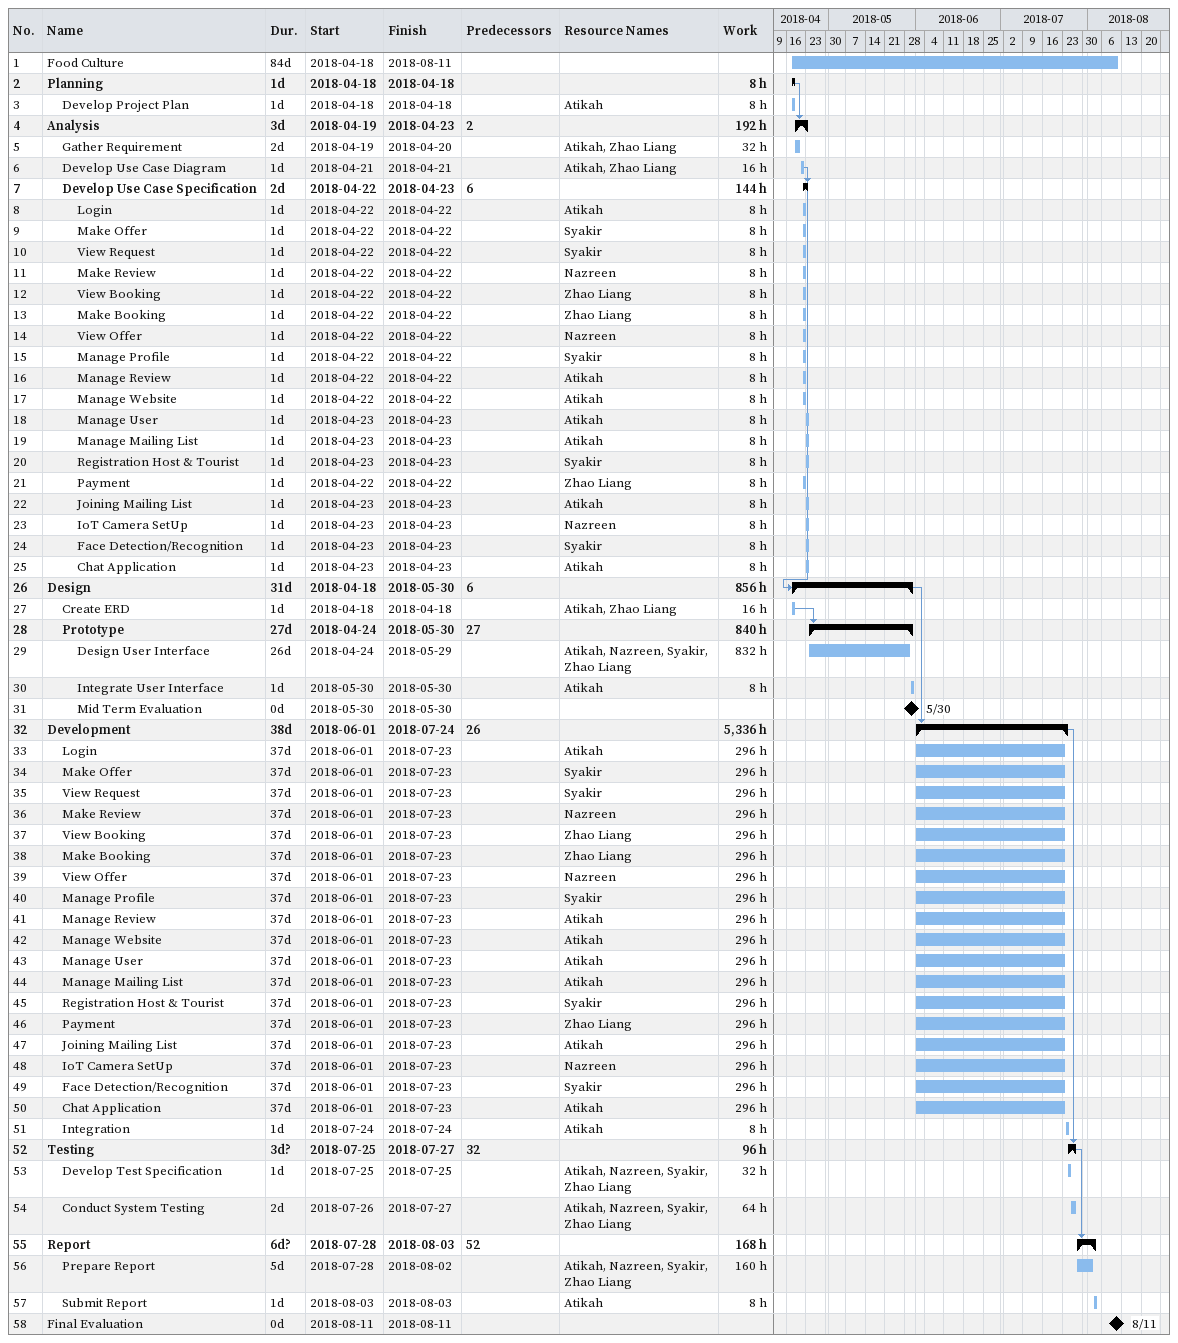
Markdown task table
| ID | Level | Task | Duration | Start | Finish | Predecessors | Resources | Work (h) |
|---|---|---|---|---|---|---|---|---|
| 1 | 1 | Food Culture | 84d | 2018-04-18 | 2018-08-11 |  |  |  |
| 2 | 1 | **Planning** | 1d | 2018-04-18 | 2018-04-18 |  |  | 8 |
| 3 | 2 | Develop Project Plan | 1d | 2018-04-18 | 2018-04-18 |  | Atikah | 8 |
| 4 | 1 | **Analysis** | 3d | 2018-04-19 | 2018-04-23 | 2 |  | 192 |
| 5 | 2 | Gather Requirement | 2d | 2018-04-19 | 2018-04-20 |  | Atikah, Zhao Liang | 32 |
| 6 | 2 | Develop Use Case Diagram | 1d | 2018-04-21 | 2018-04-21 |  | Atikah, Zhao Liang | 16 |
| 7 | 2 | **Develop Use Case Specification** | 2d | 2018-04-22 | 2018-04-23 | 6 |  | 144 |
| 8 | 3 | Login | 1d | 2018-04-22 | 2018-04-22 |  | Atikah | 8 |
| 9 | 3 | Make Offer | 1d | 2018-04-22 | 2018-04-22 |  | Syakir | 8 |
| 10 | 3 | View Request | 1d | 2018-04-22 | 2018-04-22 |  | Syakir | 8 |
| 11 | 3 | Make Review | 1d | 2018-04-22 | 2018-04-22 |  | Nazreen | 8 |
| 12 | 3 | View Booking | 1d | 2018-04-22 | 2018-04-22 |  | Zhao Liang | 8 |
| 13 | 3 | Make Booking | 1d | 2018-04-22 | 2018-04-22 |  | Zhao Liang | 8 |
| 14 | 3 | View Offer | 1d | 2018-04-22 | 2018-04-22 |  | Nazreen | 8 |
| 15 | 3 | Manage Profile | 1d | 2018-04-22 | 2018-04-22 |  | Syakir | 8 |
| 16 | 3 | Manage Review | 1d | 2018-04-22 | 2018-04-22 |  | Atikah | 8 |
| 17 | 3 | Manage Website | 1d | 2018-04-22 | 2018-04-22 |  | Atikah | 8 |
| 18 | 3 | Manage User | 1d | 2018-04-23 | 2018-04-23 |  | Atikah | 8 |
| 19 | 3 | Manage Mailing List | 1d | 2018-04-23 | 2018-04-23 |  | Atikah | 8 |
| 20 | 3 | Registration Host & Tourist | 1d | 2018-04-23 | 2018-04-23 |  | Syakir | 8 |
| 21 | 3 | Payment | 1d | 2018-04-22 | 2018-04-22 |  | Zhao Liang | 8 |
| 22 | 3 | Joining Mailing List | 1d | 2018-04-23 | 2018-04-23 |  | Atikah | 8 |
| 23 | 3 | IoT Camera SetUp | 1d | 2018-04-23 | 2018-04-23 |  | Nazreen | 8 |
| 24 | 3 | Face Detection/Recognition | 1d | 2018-04-23 | 2018-04-23 |  | Syakir | 8 |
| 25 | 3 | Chat Application | 1d | 2018-04-23 | 2018-04-23 |  | Atikah | 8 |
| 26 | 1 | **Design** | 31d | 2018-04-18 | 2018-05-30 | 6 |  | 856 |
| 27 | 2 | Create ERD | 1d | 2018-04-18 | 2018-04-18 |  | Atikah, Zhao Liang | 16 |
| 28 | 2 | **Prototype** | 27d | 2018-04-24 | 2018-05-30 | 27 |  | 840 |
| 29 | 3 | Design User Interface | 26d | 2018-04-24 | 2018-05-29 |  | Atikah, Nazreen, Syakir, Zhao Liang | 832 |
| 30 | 3 | Integrate User Interface | 1d | 2018-05-30 | 2018-05-30 |  | Atikah | 8 |
| 31 | 3 | Mid Term Evaluation | 0d | 2018-05-30 | 2018-05-30 |  |  |  |
| 32 | 1 | **Development** | 38d | 2018-06-01 | 2018-07-24 | 26 |  | 5336 |
| 33 | 2 | Login | 37d | 2018-06-01 | 2018-07-23 |  | Atikah | 296 |
| 34 | 2 | Make Offer | 37d | 2018-06-01 | 2018-07-23 |  | Syakir | 296 |
| 35 | 2 | View Request | 37d | 2018-06-01 | 2018-07-23 |  | Syakir | 296 |
| 36 | 2 | Make Review | 37d | 2018-06-01 | 2018-07-23 |  | Nazreen | 296 |
| 37 | 2 | View Booking | 37d | 2018-06-01 | 2018-07-23 |  | Zhao Liang | 296 |
| 38 | 2 | Make Booking | 37d | 2018-06-01 | 2018-07-23 |  | Zhao Liang | 296 |
| 39 | 2 | View Offer | 37d | 2018-06-01 | 2018-07-23 |  | Nazreen | 296 |
| 40 | 2 | Manage Profile | 37d | 2018-06-01 | 2018-07-23 |  | Syakir | 296 |
| 41 | 2 | Manage Review | 37d | 2018-06-01 | 2018-07-23 |  | Atikah | 296 |
| 42 | 2 | Manage Website | 37d | 2018-06-01 | 2018-07-23 |  | Atikah | 296 |
| 43 | 2 | Manage User | 37d | 2018-06-01 | 2018-07-23 |  | Atikah | 296 |
| 44 | 2 | Manage Mailing List | 37d | 2018-06-01 | 2018-07-23 |  | Atikah | 296 |
| 45 | 2 | Registration Host & Tourist | 37d | 2018-06-01 | 2018-07-23 |  | Syakir | 296 |
| 46 | 2 | Payment | 37d | 2018-06-01 | 2018-07-23 |  | Zhao Liang | 296 |
| 47 | 2 | Joining Mailing List | 37d | 2018-06-01 | 2018-07-23 |  | Atikah | 296 |
| 48 | 2 | IoT Camera SetUp | 37d | 2018-06-01 | 2018-07-23 |  | Nazreen | 296 |
| 49 | 2 | Face Detection/Recognition | 37d | 2018-06-01 | 2018-07-23 |  | Syakir | 296 |
| 50 | 2 | Chat Application | 37d | 2018-06-01 | 2018-07-23 |  | Atikah | 296 |
| 51 | 2 | Integration | 1d | 2018-07-24 | 2018-07-24 |  | Atikah | 8 |
| 52 | 1 | **Testing** | 3d? | 2018-07-25 | 2018-07-27 | 32 |  | 96 |
| 53 | 2 | Develop Test Specification | 1d | 2018-07-25 | 2018-07-25 |  | Atikah, Nazreen, Syakir, Zhao Liang | 32 |
| 54 | 2 | Conduct System Testing | 2d | 2018-07-26 | 2018-07-27 |  | Atikah, Nazreen, Syakir, Zhao Liang | 64 |
| 55 | 1 | **Report** | 6d? | 2018-07-28 | 2018-08-03 | 52 |  | 168 |
| 56 | 2 | Prepare Report | 5d | 2018-07-28 | 2018-08-02 |  | Atikah, Nazreen, Syakir, Zhao Liang | 160 |
| 57 | 2 | Submit Report | 1d | 2018-08-03 | 2018-08-03 |  | Atikah | 8 |
| 58 | 1 | Final Evaluation | 0d | 2018-08-11 | 2018-08-11 |  |  |  |
